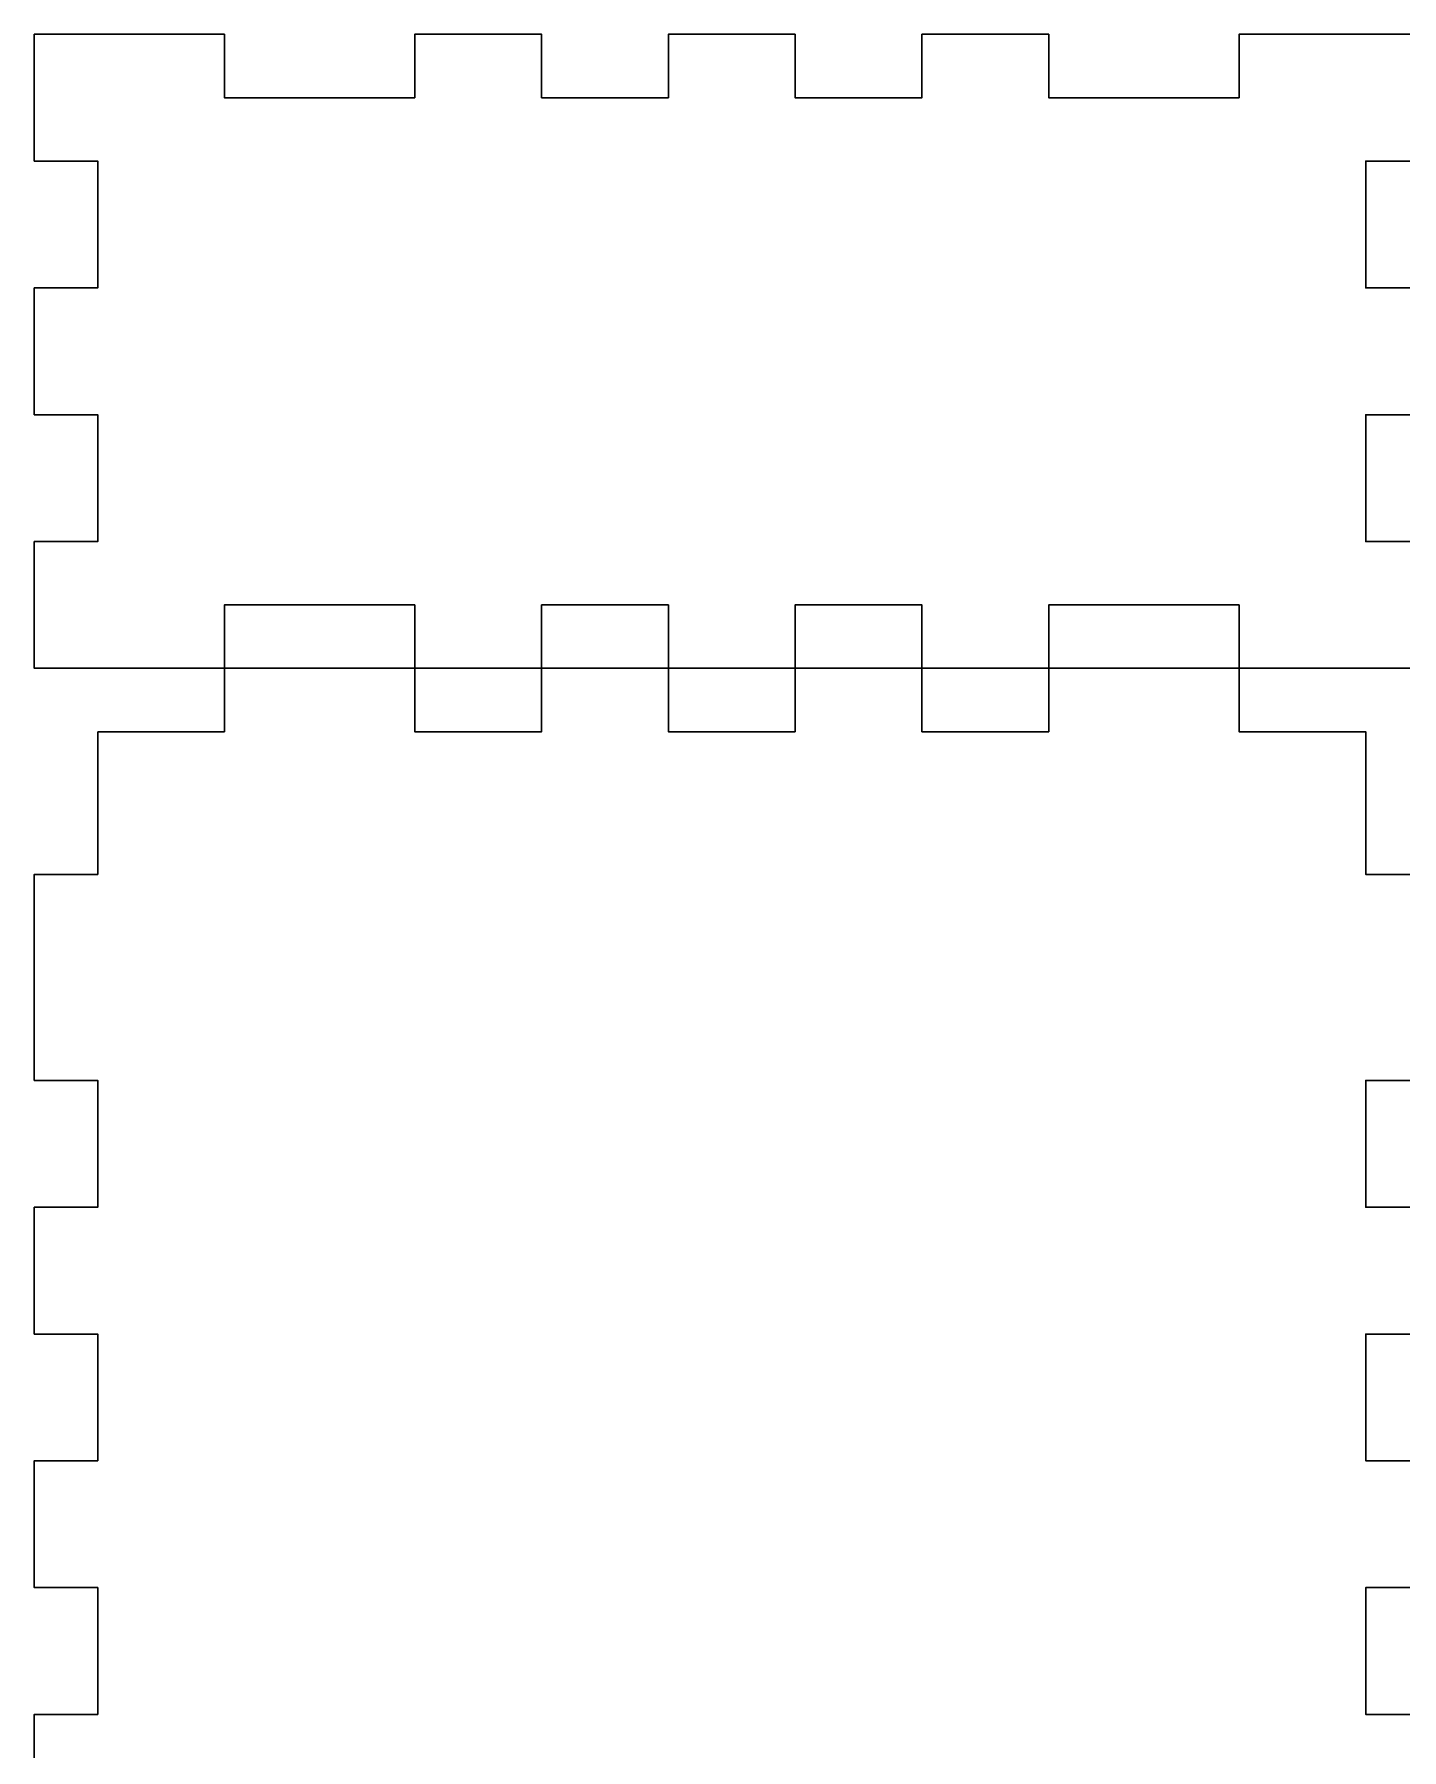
# Model space of a CAD drawing. Header units: inches. Extents: x -69 to 366, y -28 to 237.
# Drawn here: x -69.2 to 38.7, y 102.2 to 237.5 of the extents above; entities that cross this region are included whole.
import ezdxf

# ---------------------------------------------------------------- set-up
doc = ezdxf.new("R2010")
doc.units = ezdxf.units.IN
doc.header["$MEASUREMENT"] = 0
doc.layers.add('Corte Exterior', color=1, linetype='Continuous')

msp = doc.modelspace()

# ---------------------------------------------------------------- linework, layer by layer
at = {"layer": 'Corte Exterior', "color": 7, "lineweight": 30, "true_color": 0xffffff}
for points in [[(-69.16, 237.45), (-54.16, 237.45), (-54.16, 232.45), (-39.16, 232.45), (-39.16, 237.45), (-29.16, 237.45), (-29.16, 232.45), (-19.16, 232.45), (-19.16, 237.45), (-9.16, 237.45), (-9.16, 232.45), (0.84, 232.45), (0.84, 237.45), (10.84, 237.45), (10.84, 232.45), (25.84, 232.45), (25.84, 237.45), (40.84, 237.45)], [(40.84, 187.45), (25.84, 187.45), (25.84, 192.45), (10.84, 192.45), (10.84, 187.45), (0.84, 187.45), (0.84, 192.45), (-9.16, 192.45), (-9.16, 187.45), (-19.16, 187.45), (-19.16, 192.45), (-29.16, 192.45), (-29.16, 187.45), (-39.16, 187.45), (-39.16, 192.45), (-54.16, 192.45), (-54.16, 187.45), (-69.16, 187.45), (-69.16, 197.45), (-64.16, 197.45), (-64.16, 207.45), (-69.16, 207.45), (-69.16, 217.45), (-64.16, 217.45), (-64.16, 227.45), (-69.16, 227.45), (-69.16, 237.45)], [(40.84, 227.45), (35.84, 227.45), (35.84, 217.45), (40.84, 217.45)], [(40.84, 207.45), (35.84, 207.45), (35.84, 197.45), (40.84, 197.45)], [(-64.16, 182.45), (-54.16, 182.45), (-54.16, 187.45), (-39.16, 187.45), (-39.16, 182.45), (-29.16, 182.45), (-29.16, 187.45), (-19.16, 187.45), (-19.16, 182.45), (-9.16, 182.45), (-9.16, 187.45), (0.84, 187.45), (0.84, 182.45), (10.84, 182.45), (10.84, 187.45), (25.84, 187.45), (25.84, 182.45), (35.84, 182.45), (35.84, 171.2), (40.84, 171.2)], [(-69.16, 94.95), (-69.16, 104.95), (-64.16, 104.95), (-64.16, 114.95), (-69.16, 114.95), (-69.16, 124.95), (-64.16, 124.95), (-64.16, 134.95), (-69.16, 134.95), (-69.16, 144.95), (-64.16, 144.95), (-64.16, 154.95), (-69.16, 154.95), (-69.16, 171.2), (-64.16, 171.2), (-64.16, 182.45)], [(40.84, 154.95), (35.84, 154.95), (35.84, 144.95), (40.84, 144.95)], [(40.84, 134.95), (35.84, 134.95), (35.84, 124.95), (40.84, 124.95)], [(40.84, 114.95), (35.84, 114.95), (35.84, 104.95), (40.84, 104.95)]]:
    msp.add_lwpolyline(points, dxfattribs=at)

doc.saveas('drawing.dxf')
